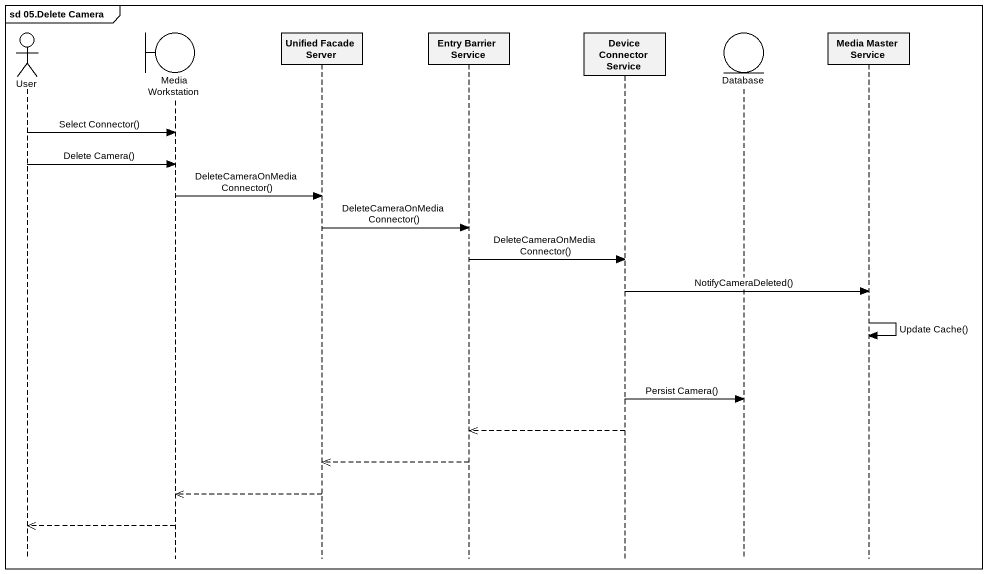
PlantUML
@startuml
mainframe sd 05.Delete Camera
hide footbox
actor User
boundary "Media Workstation" as Media_Workstation
participant "Unified Facade Server" as Unified_Facade_Server
participant "Entry Barrier Service" as Entry_Barrier_Service
participant "Device Connector Service" as Device_Connector_Service
entity "Database" as Database_
participant "Media Master Service" as Media_Master_Service

User -> Media_Workstation : Select Connector()
User -> Media_Workstation : Delete Camera()
Media_Workstation -> Unified_Facade_Server : DeleteCameraOnMediaConnector()
Unified_Facade_Server -> Entry_Barrier_Service : DeleteCameraOnMediaConnector()
Entry_Barrier_Service -> Device_Connector_Service : DeleteCameraOnMediaConnector()
Device_Connector_Service -> Media_Master_Service : NotifyCameraDeleted()
Media_Master_Service -> Media_Master_Service : Update Cache()
Device_Connector_Service -> Database_ : Persist Camera()
Device_Connector_Service -->> Entry_Barrier_Service
Entry_Barrier_Service -->> Unified_Facade_Server
Unified_Facade_Server -->> Media_Workstation
Media_Workstation -->> User
@enduml
